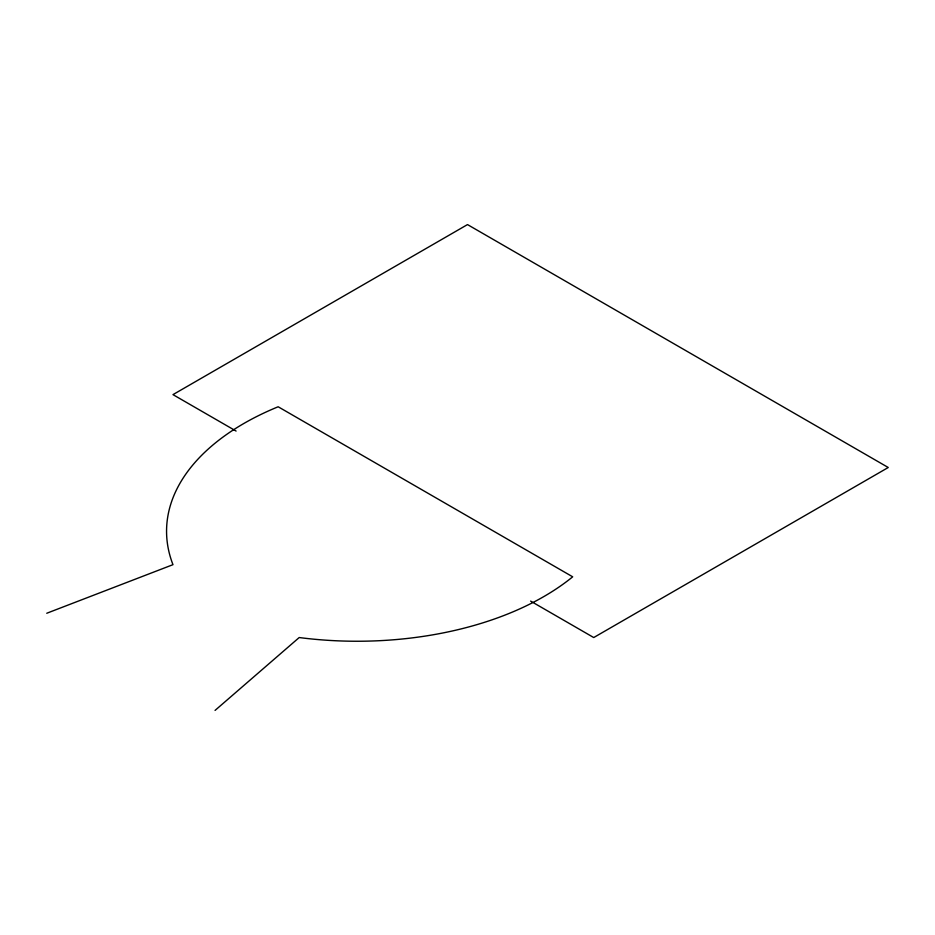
<?xml version="1.0" encoding="UTF-8"?>
<svg xmlns="http://www.w3.org/2000/svg" width="935" height="935" viewBox="0 0 935 935"><rect width="100%" height="100%" fill="white"/><g stroke="black" fill="none" stroke-linecap="round" stroke-linejoin="round"><path stroke-width="1.4" d="M215.05 710.413L299.2 637.541A264.126 152.487 0 0 0 572.688 576.813L278.162 406.772A264.126 152.487 0 0 0 172.975 564.67L46.75 613.255M236.087 431.058L172.975 394.628L467.5 224.587L888.25 467.5L593.725 637.541L530.612 601.1"/></g></svg>
